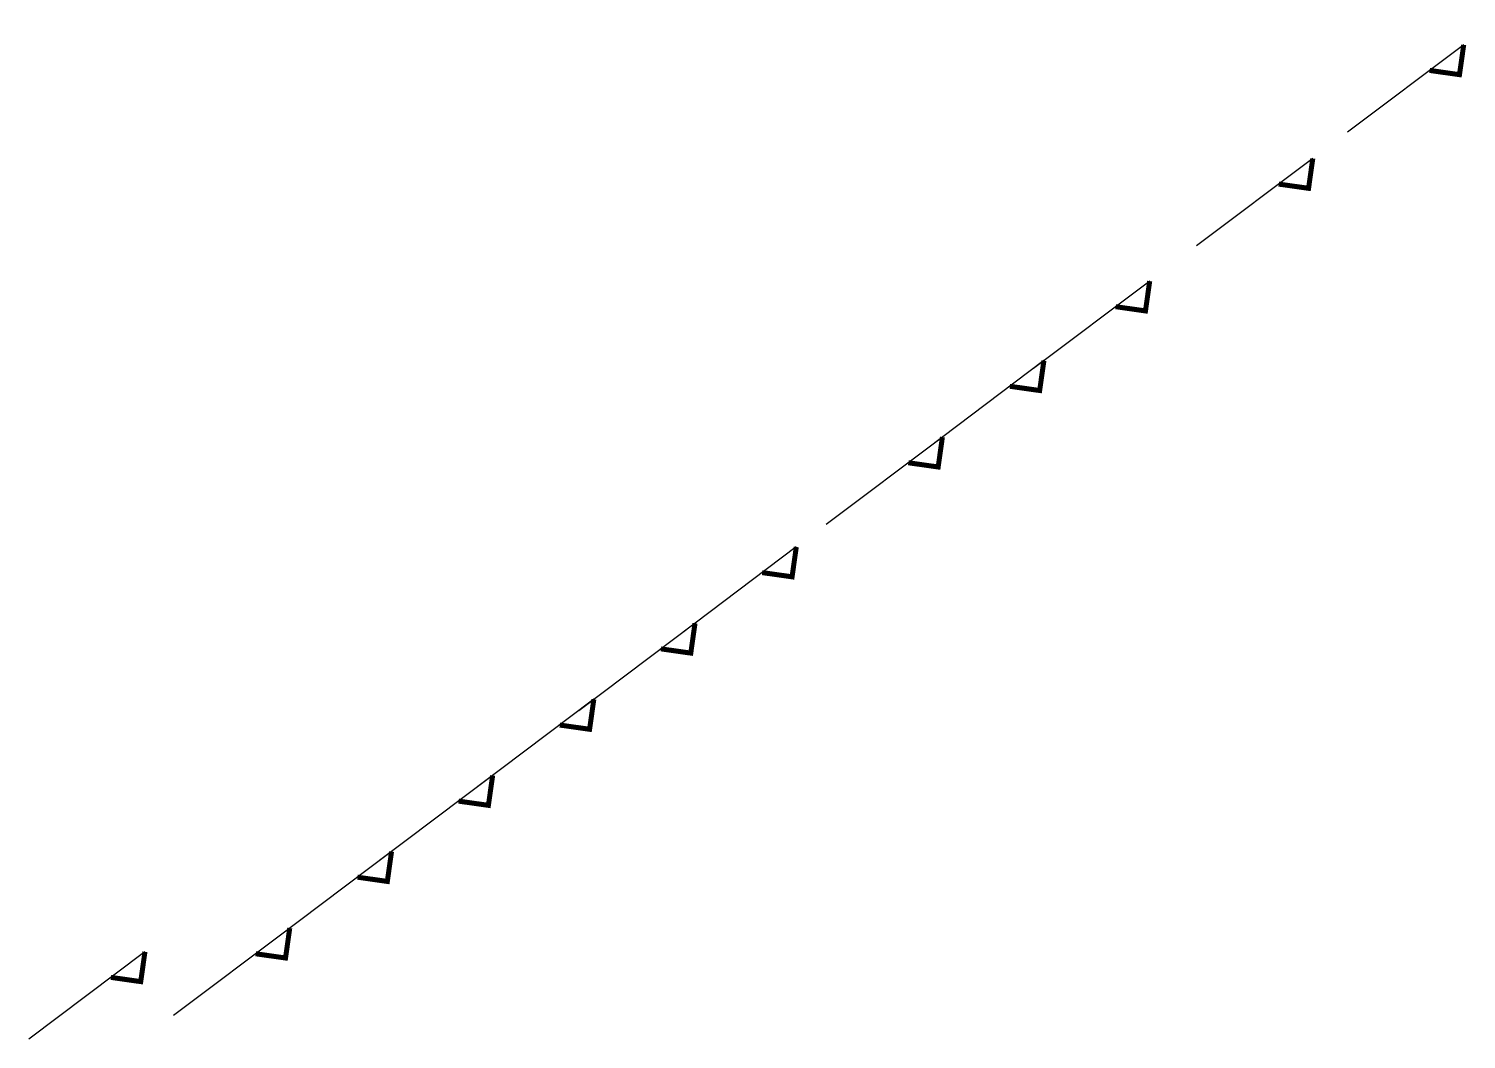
# Model space of a CAD drawing. Header units: millimetres. Extents: x 348697 to 1485586, y 7456 to 143477.
# Drawn here: x 348697 to 363002, y 21887 to 31943 of the extents above.
import ezdxf

# ---------------------------------------------------------------- set-up
doc = ezdxf.new("R2010")
doc.units = ezdxf.units.MM
doc.header["$LTSCALE"] = 1000
doc.header["$PDMODE"] = 1
doc.layers.get('0').update_dxf_attribs({"linetype": 'CONTINUOUS'})

msp = doc.modelspace()

# ---------------------------------------------------------------- linework, layer by layer
at = {"color": 1}
for p, q in [((362977, 31783, 0), (361821, 30913, 0)), ((361475, 30652, 0), (360318, 29782, 0)), ((359852, 29432, 0), (358695, 28561, 0)), ((358799, 28640, 0), (357643, 27770, 0)), ((357789, 27880, 0), (356632, 27009, 0)), ((356335, 26786, 0), (355179, 25916, 0)), ((355327, 26027, 0), (354170, 25157, 0)), ((354320, 25270, 0), (353163, 24399, 0)), ((353313, 24512, 0), (352156, 23642, 0)), ((352307, 23755, 0), (351150, 22885, 0)), ((351294, 22994, 0), (350138, 22123, 0)), ((349853, 22758, 0), (348697, 21887, 0))]:
    msp.add_line(p, q, dxfattribs=at)
at = {"color": 1, "extrusion": (0, 0, -1), "const_width": 50, "elevation": 0}
for points in [[(-362977, 31783), (-362935, 31486), (-362638, 31528)], [(-361475, 30652), (-361433, 30355), (-361136, 30397)], [(-359852, 29432), (-359810, 29135), (-359513, 29177)], [(-358799, 28640), (-358757, 28343), (-358460, 28385)], [(-357789, 27880), (-357747, 27582), (-357450, 27624)], [(-356335, 26786), (-356293, 26489), (-355996, 26531)], [(-355327, 26027), (-355285, 25730), (-354988, 25772)], [(-354320, 25270), (-354278, 24972), (-353981, 25014)], [(-353313, 24512), (-353271, 24215), (-352974, 24257)], [(-352307, 23755), (-352265, 23458), (-351968, 23500)], [(-351294, 22994), (-351252, 22696), (-350955, 22738)], [(-349853, 22758), (-349811, 22461), (-349514, 22503)]]:
    msp.add_lwpolyline(points, dxfattribs=at)
at = {"color": 1}
for p in [(362777, 31943, 0), (361274, 30812, 0), (359652, 29591, 0), (358599, 28799, 0), (357589, 28039, 0), (356135, 26946, 0), (355127, 26187, 0), (354119, 25429, 0), (353113, 24672, 0), (352106, 23915, 0), (351094, 23153, 0), (349653, 22917, 0)]:
    msp.add_point(p, dxfattribs=at)

doc.saveas('drawing.dxf')
